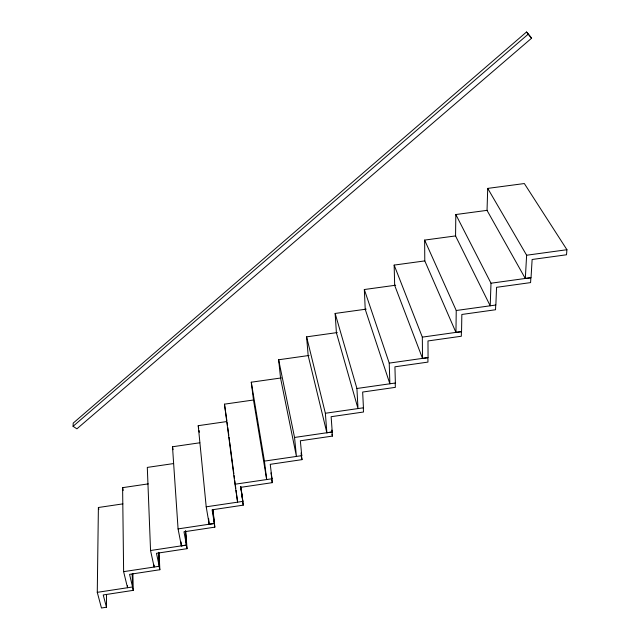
<?xml version="1.0" encoding="UTF-8"?>
<svg xmlns="http://www.w3.org/2000/svg" width="640" height="640" viewBox="0 0 640 640"><rect width="100%" height="100%" fill="white"/><g stroke="black" fill="none" stroke-linecap="round" stroke-linejoin="round"><path stroke-width="0.96" d="M122.88 503.872L98.392 507.504L97.272 592.344L101.464 608L106.464 607.232L106.52 594.376M455.824 214.536L455.56 235.96L490.208 305.808L491 283.216L455.824 214.536L487.192 210.336M495.72 304.992L495.536 309.752L461.848 314.464L461.552 331.64L455.952 332.432L456.24 310.504L424.64 240.088L455.72 235.896M487.72 188.392L487.032 210.4L525.312 278.512L531.032 277.728L532.128 259.488L566.512 254.776L566.928 249.72L524.336 183.544L487.72 188.392L526.632 255.232L525.312 278.512M73.072 426.296L73.208 423.112L526.512 32L531.608 38.192L76.896 428.84L73.072 426.296L528.296 34.104M127.496 585.752L127.528 587.736L123.624 571.656L159.248 566.264L158.592 552.36M159.056 552.848L159.856 569.736L129.56 574.36L132.568 586.968L97.272 592.344M132.888 573.488L133.24 590.352L103.224 594.96L106.464 607.232M212.968 509.448L214.832 527.152L183.976 531.8L186.504 545.112L181.368 545.888L178.072 528.904L172.504 446.76L199.816 442.784M154.072 565.048L154.16 567.04L150.552 550.52L186.36 545.096L185.32 531.184M185.696 530.768L187.04 548.68L156.472 553.312L159.248 566.264M212.76 509.552L214.36 523.488L209.176 524.264L206.208 506.816L242.848 501.384L240.824 486.656M240.68 486.472L243.24 505.152L212.096 509.808L214.36 523.488M178.072 528.904L214.224 523.472L214.832 527.152M301.208 453.68L302 459.64L270.256 464.32L271.968 478.776L234.984 484.224L237.608 502.16L236.056 490.368M123.624 571.656L122.608 487.656L148.288 483.872M271.832 478.76L272.288 482.656L240.848 487.32L242.848 501.384M309.056 355.472L278.64 359.768L294.544 437.464L332.096 431.984L332.4 436.096L300.344 440.784L301.76 455.656L264.424 461.112L266.688 479.56L253.504 400.04L251.272 382.2L281.416 377.912M337.28 332.56L306.592 336.856L308.184 355.632L326.856 432.784L332.24 432L331.136 416.704L363.504 412.008L363.296 407.776M173.416 463.592L147.304 467.408L150.552 550.52M206.208 506.816L198.224 425.68L226.752 421.56M306.592 336.856L325.368 413.264L363.44 407.792L362.656 392.048L395.344 387.352L395.224 382.992M395.688 285.216L364.328 289.528L389.232 363.112L427.92 357.616L427.944 362.096L394.928 366.808L395.368 383.008L356.92 388.488L335.144 313.448L366.224 309.136M394.152 265.088L394.68 285.392L422.52 358.424L428.064 357.632L427.984 340.952L461.328 336.24L461.408 331.624L422.328 337.128L394.152 265.088L424.808 260.904L455.952 332.432M234.984 484.224L224.472 404.16L253.392 400.016M456.24 310.504L495.864 305.016L496.552 287.32L530.584 282.6L530.88 277.696L491 283.216M526.632 255.232L566.928 249.72M531.608 38.192L526.512 32M98.392 507.504L98.872 509.424M331.768 430.072L332.24 432M331.92 434.168L332.4 436.096M132.432 586.952L133.24 590.352M122.608 487.656L123.24 490.432M159.104 566.248L159.856 569.736M301.152 452.72L301.76 455.656M301.2 455.768L302 459.64M186.36 545.096L187.04 548.68M172.504 446.76L173.048 449.68M270.96 472.896L271.968 478.776M271.616 478.728L272.288 482.656M251.272 382.2L264.424 461.112M198.224 425.68L198.688 428.504M199 430.392L199.32 432.272M224.472 404.16L226.864 420.592M242.704 501.368L243.24 505.152M227.128 422.544L227.52 425.488M227.776 427.456L228.816 435.32M229.072 437.288L229.456 440.232M229.72 442.2L233.856 473.656M234.12 475.624L234.504 478.568M234.768 480.536L235.152 483.488M235.408 485.456L235.8 488.4M278.64 359.768L280.56 378.072L296.432 456.44L294.544 437.464M208.592 518.368L209.176 524.264M325.368 413.264L326.856 432.784M185.456 531.192L186.504 545.112M181.088 541.904L181.368 545.888M335.144 313.448L336.4 332.72L358 408.576L356.92 388.488M364.328 289.528L365.224 309.312L389.872 383.8L389.232 363.112M158.456 552.352L158.92 562.28M132.168 574.072L132.568 586.968M422.328 337.128L422.52 358.424M424.64 240.088L424.784 260.952"/></g></svg>
